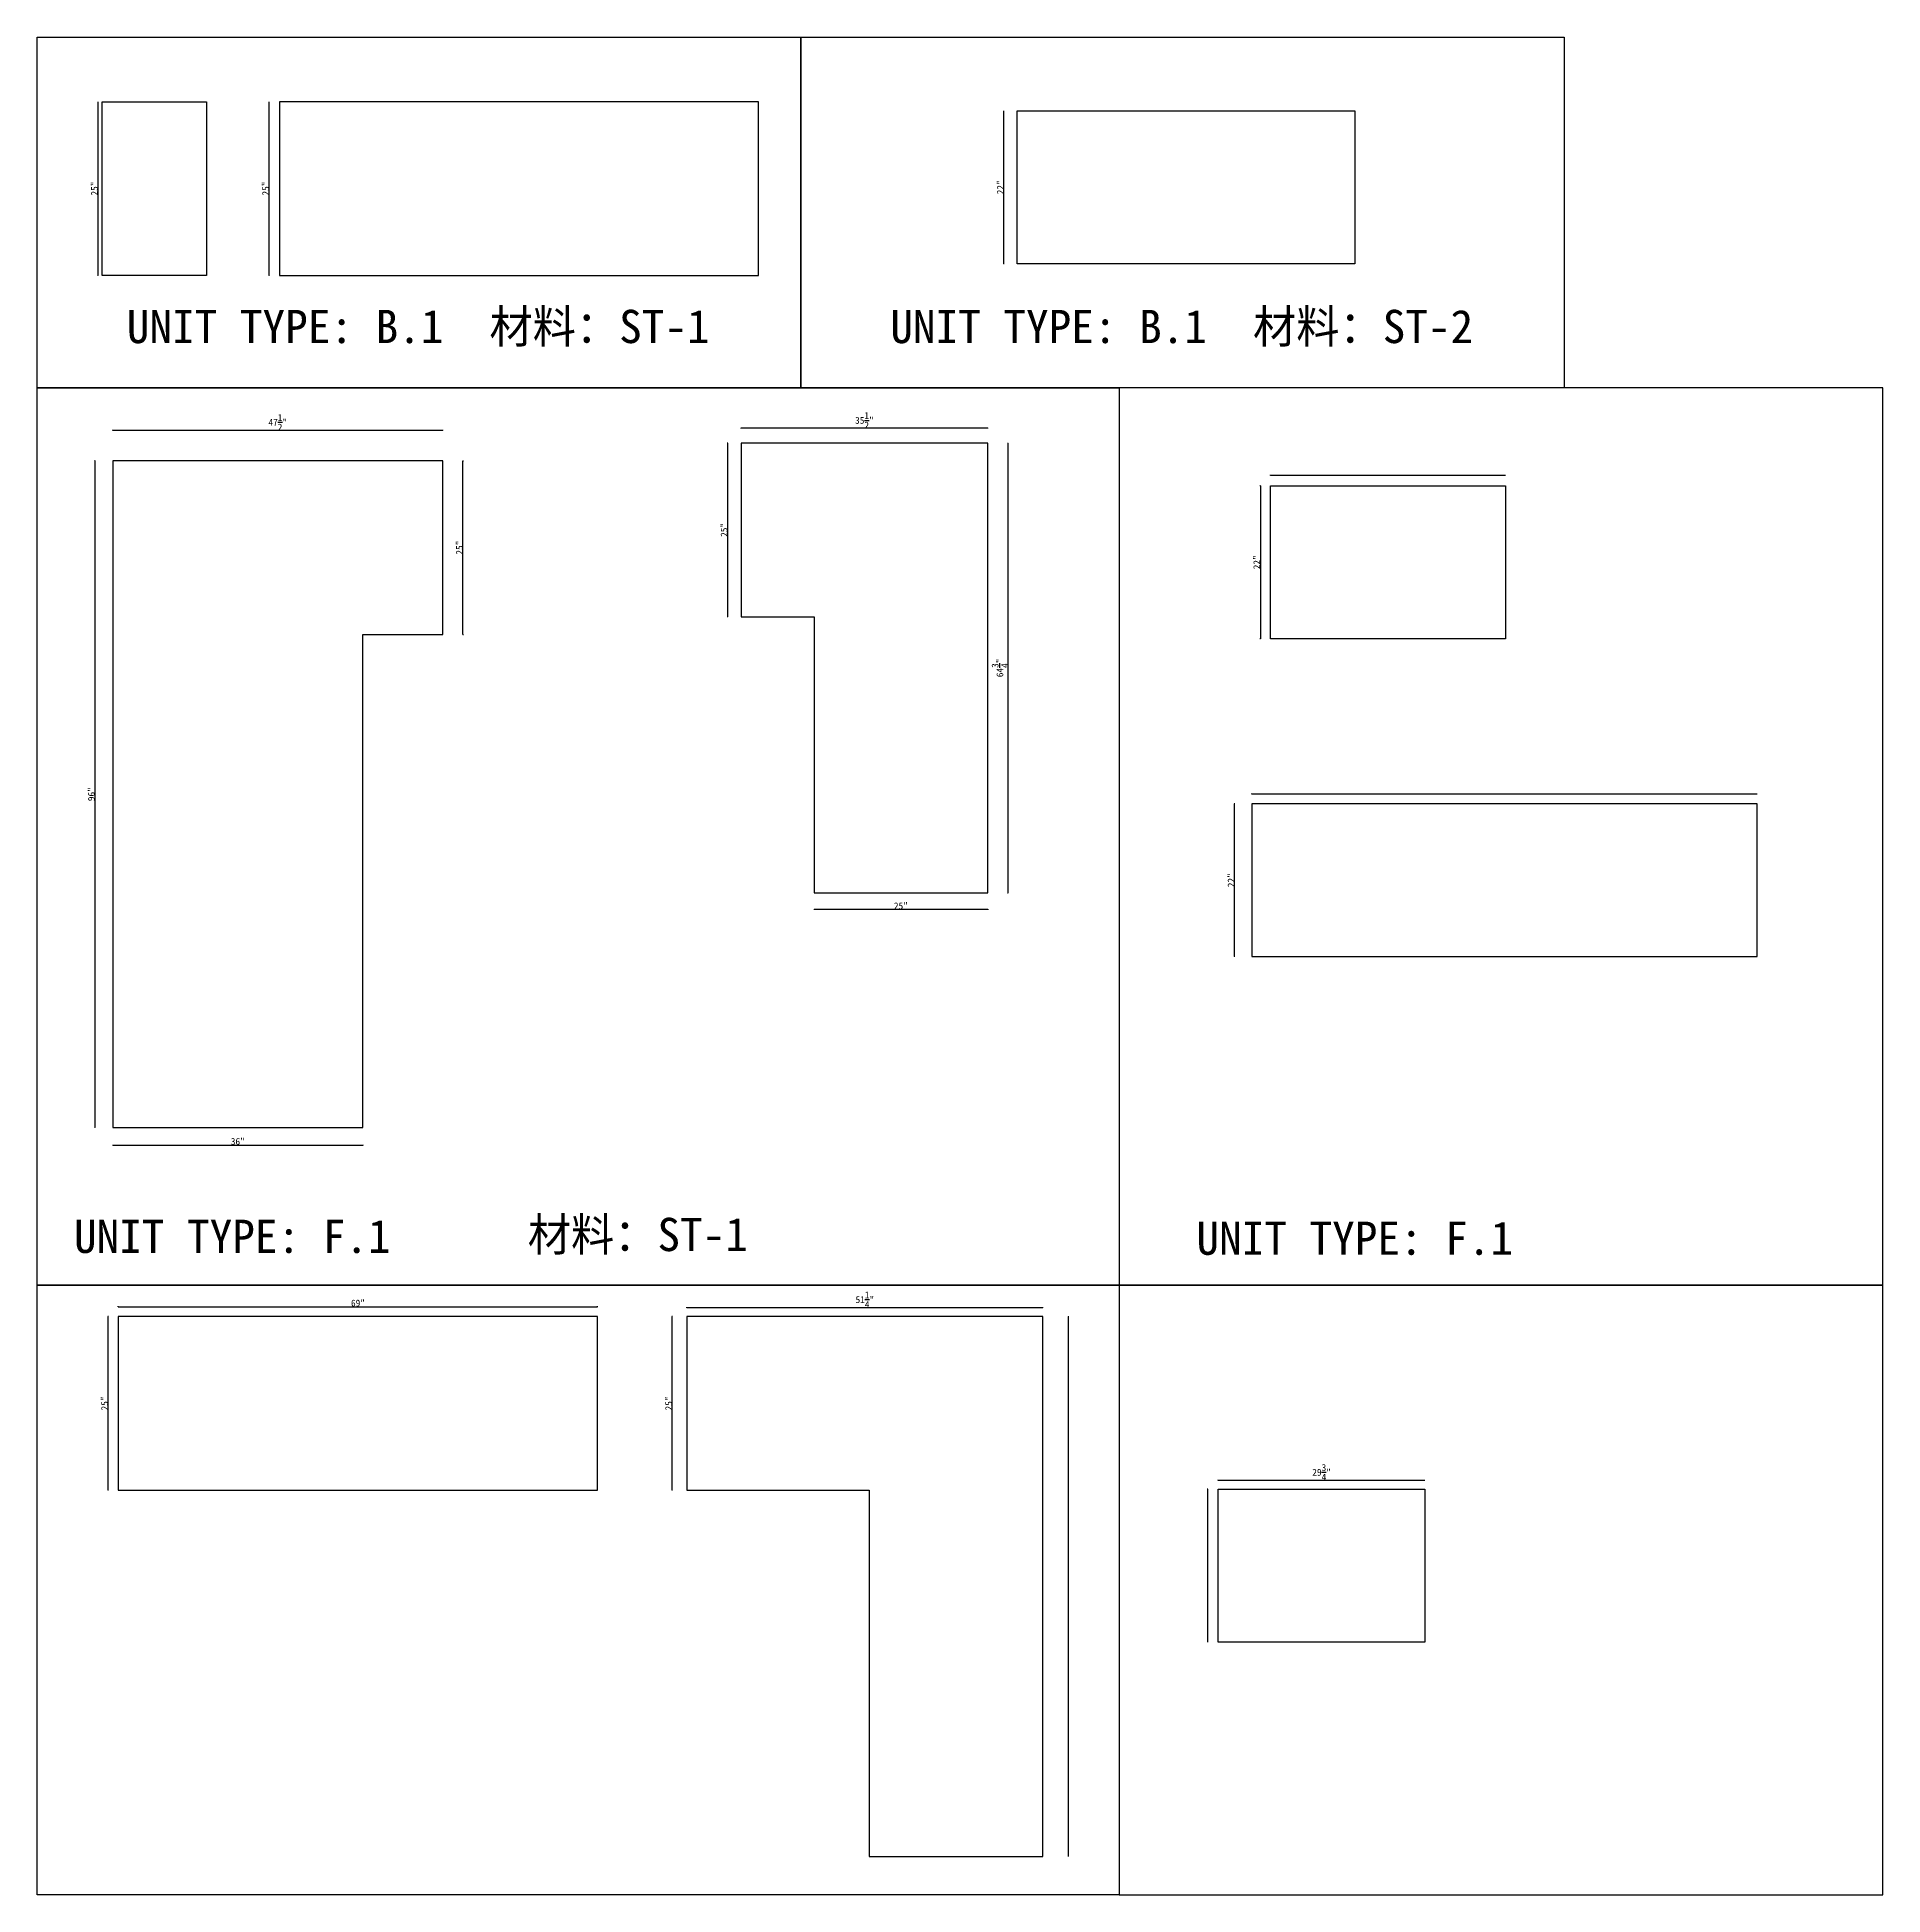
# Model space of a CAD drawing. Header units: metres. Extents: x 79067 to 85816, y -21988 to -15194.
import ezdxf

# ---------------------------------------------------------------- set-up
doc = ezdxf.new("R2010")
doc.units = ezdxf.units.M

msp = doc.modelspace()

# ---------------------------------------------------------------- linework, layer by layer
at = {"lineweight": -2, "transparency": 16777216}
for p, q in [((79289.8, -16065.4), (79289.8, -15430.4)), ((79915.9, -16065.4), (79915.9, -15430.4)), ((82602.5, -16023), (82602.5, -15464.2)), ((79343.8, -16632), (80550.3, -16632)), ((82543, -16624.7), (81641.3, -16624.7)), ((81592.3, -17313.7), (81592.3, -16678.7)), ((82616.5, -16678.7), (82616.5, -18323.4)), ((79278.6, -16743.7), (79278.6, -19182.1)), ((80624.3, -17378.7), (80624.3, -16743.7)), ((83539.9, -16835.4), (83539.9, -17394.2)), ((83576.5, -16795.9), (84436.9, -16795.9)), ((83446, -18557), (83446, -17998.2)), ((83508.6, -17961.8), (85356.5, -17961.8)), ((82543, -18384.6), (81908, -18384.6)), ((79343.8, -19246.3), (80258.2, -19246.3)), ((79364.1, -19837.3), (81116.7, -19837.3)), ((79327.1, -20508.6), (79327.1, -19873.6)), ((81389.5, -20508.6), (81389.5, -19873.6)), ((81443, -19840.5), (82744.7, -19840.5)), ((82837.9, -21848.5), (82837.9, -19873.6)), ((83346.7, -20504.8), (83346.7, -21063.6)), ((83386.1, -20472.1), (84141.7, -20472.1))]:
    msp.add_line(p, q, dxfattribs=at)
at = {"color": 0, "lineweight": -2, "transparency": 16777216}
for p, q in [((82603.5, -16023), (82601, -16023)), ((79290.8, -16065.4), (79288.3, -16065.4)), ((79916.9, -16065.4), (79914.4, -16065.4)), ((79343.8, -16633), (79343.8, -16630.5)), ((80550.3, -16633), (80550.3, -16630.5)), ((81641.3, -16625.7), (81641.3, -16623.2)), ((82543, -16625.7), (82543, -16623.2)), ((81593.3, -16678.7), (81590.8, -16678.7)), ((82615.5, -16678.7), (82618, -16678.7)), ((79279.6, -16743.7), (79277.1, -16743.7)), ((80623.3, -16743.7), (80625.8, -16743.7)), ((83540.9, -16835.4), (83538.4, -16835.4)), ((83576.5, -16796.9), (83576.5, -16794.4)), ((81593.3, -17313.7), (81590.8, -17313.7)), ((80623.3, -17378.7), (80625.8, -17378.7)), ((83540.9, -17394.2), (83538.4, -17394.2)), ((83447, -17998.2), (83444.5, -17998.2)), ((83508.6, -17962.8), (83508.6, -17960.3)), ((82615.5, -18323.4), (82618, -18323.4)), ((81908, -18383.6), (81908, -18386.1)), ((82543, -18383.6), (82543, -18386.1)), ((83447, -18557), (83444.5, -18557)), ((79279.6, -19182.1), (79277.1, -19182.1)), ((79343.8, -19245.3), (79343.8, -19247.8)), ((80258.2, -19245.3), (80258.2, -19247.8)), ((79364.1, -19838.3), (79364.1, -19835.8)), ((81116.7, -19838.3), (81116.7, -19835.8)), ((79328.1, -19873.6), (79325.6, -19873.6)), ((81390.5, -19873.6), (81388, -19873.6)), ((81443, -19841.5), (81443, -19839)), ((82744.7, -19841.5), (82744.7, -19839)), ((82836.9, -19873.6), (82839.4, -19873.6)), ((79328.1, -20508.6), (79325.6, -20508.6)), ((81390.5, -20508.6), (81388, -20508.6)), ((83347.7, -20504.8), (83345.2, -20504.8)), ((83386.1, -20473.1), (83386.1, -20470.6))]:
    msp.add_line(p, q, dxfattribs=at)
at = {"color": 1}
for points in [[(79067.3, -15194.2), (81859.2, -15194.2), (81859.2, -16476.6), (79067.3, -16476.6)], [(81859.2, -15194.2), (84651.1, -15194.2), (84651.1, -16476.6), (81859.2, -16476.6)], [(79067.3, -16476.6), (83024.2, -16476.6), (83024.2, -19758.7), (79067.3, -19758.7)], [(83024.2, -19758.7), (85816.1, -19758.7), (85816.1, -16476.6), (83024.2, -16476.6)], [(79067.3, -19758.7), (83024.2, -19758.7), (83024.2, -21988.3), (79067.3, -21988.3)], [(83024.2, -21988.3), (85816.1, -21988.3), (85816.1, -19758.7), (83024.2, -19758.7)]]:
    msp.add_lwpolyline(points, close=True, dxfattribs=at)
for points in [[(79305.6, -16065.4), (79305.6, -15430.4), (79686.6, -15430.4), (79686.6, -16065.4)], [(79952.9, -16065.4), (81705.5, -16065.4), (81705.5, -15430.4), (79952.9, -15430.4)], [(82650.2, -15464.2), (83885.3, -15464.2), (83885.3, -16023), (82650.2, -16023)], [(82543, -16678.7), (81641.3, -16678.7), (81641.3, -17313.7), (81908, -17313.7), (81908, -18323.4), (82543, -18323.4)], [(80258.2, -17378.7), (80550.3, -17378.7), (80550.3, -16743.7), (79343.8, -16743.7), (79343.8, -19182.1), (80258.2, -19182.1)], [(83576.5, -16835.4), (84436.9, -16835.4), (84436.9, -17394.2), (83576.5, -17394.2)], [(85356.5, -17998.2), (83508.6, -17998.2), (83508.6, -18557), (85356.5, -18557)], [(79364.1, -20508.6), (81116.7, -20508.6), (81116.7, -19873.6), (79364.1, -19873.6)], [(82744.7, -19873.6), (81443, -19873.6), (81443, -20508.6), (82109.7, -20508.6), (82109.7, -21848.5), (82744.7, -21848.5)], [(83386.1, -20504.8), (84141.7, -20504.8), (84141.7, -21063.6), (83386.1, -21063.6)]]:
    msp.add_lwpolyline(points, close=True)
at = {"layer": 'Defpoints', "color": 0, "transparency": 16777216}
for p in [(82650.2, -16023), (79305.6, -16065.4), (79952.9, -16065.4), (80550.3, -16632), (81641.3, -16624.7), (81592.3, -16678.7), (81641.3, -16678.7), (81641.3, -16678.7), (82543, -16678.7), (82543, -16678.7), (79343.8, -16743.7), (79343.8, -16743.7), (80550.3, -16743.7), (80550.3, -16743.7), (80624.3, -16743.7), (83576.5, -16835.4), (83576.5, -16835.4), (81641.3, -17313.7), (80550.3, -17378.7), (83539.9, -17394.2), (83576.5, -17394.2), (83446, -17998.2), (83508.6, -17998.2), (83508.6, -17998.2), (81908, -18323.4), (82543, -18323.4), (82543, -18323.4), (82616.5, -18323.4), (81908, -18384.6), (83508.6, -18557), (79278.6, -19182.1), (79343.8, -19182.1), (79343.8, -19182.1), (80258.2, -19182.1), (80258.2, -19246.3), (81116.7, -19837.3), (79327.1, -19873.6), (79364.1, -19873.6), (79364.1, -19873.6), (81116.7, -19873.6), (81389.5, -19873.6), (81443, -19873.6), (81443, -19873.6), (82744.7, -19840.5), (82744.7, -19873.6), (82744.7, -19873.6), (82837.9, -19873.6), (79364.1, -20508.6), (81443, -20508.6), (83386.1, -20504.8), (83386.1, -20504.8)]:
    msp.add_point(p, dxfattribs=at)

# ---------------------------------------------------------------- texts
for s, height, p in [('UNIT TYPE: B.1', 121.586, (79395, -16313.1)), ('材料：ST-1', 121.59, (80721.2, -16313.1)), ('UNIT TYPE: B.1', 121.586, (82186.8, -16313.1)), ('材料：ST-2', 121.59, (83513.1, -16313.1)), ('材料：ST-1', 121.59, (80861.1, -19633.9)), ('UNIT TYPE: F.1', 121.586, (79201.8, -19640.6)), ('UNIT TYPE: F.1', 121.586, (83306.2, -19647.3))]:
    msp.add_text(s, height=height).set_placement(p)
at = {"color": 1, "transparency": 16777216, "char_height": 25, "attachment_point": 5, "rotation": 90}
for s, insert in [('\\A1;25"', (79276.7, -15747.9)), ('\\A1;25"', (79902.8, -15747.9)), ('\\A1;22"', (82589.3, -15743.6)), ('\\A1;25"', (81579.2, -16996.2)), ('\\A1;25"', (80611.2, -17061.2)), ('\\A1;22"', (83526.8, -17114.8)), ('\\A1;64{\\H1x;\\S3/4;}"', (82587.4, -17501)), ('\\A1;96"', (79265.5, -17962.9)), ('\\A1;22"', (83432.8, -18277.6)), ('\\A1;25"', (79314, -20191.1)), ('\\A1;25"', (81376.4, -20191.1))]:
    msp.add_mtext(s, dxfattribs=dict(at, insert=insert))
at = {"color": 1, "transparency": 16777216, "char_height": 25, "attachment_point": 5}
for s, insert in [('\\A1;47{\\H1x;\\S1/2;}"', (79947.1, -16602.9)), ('\\A1;35{\\H1x;\\S1/2;}"', (82092.2, -16595.7)), ('\\A1;25"', (82225.5, -18371.5)), ('\\A1;36"', (79801, -19233.1)), ('\\A1;69"', (80240.4, -19824.2)), ('\\A1;51{\\H1x;\\S1/4;}"', (82093.8, -19811.5)), ('\\A1;29{\\H1x;\\S3/4;}"', (83763.9, -20443))]:
    msp.add_mtext(s, dxfattribs=dict(at, insert=insert))

doc.saveas('drawing.dxf')
